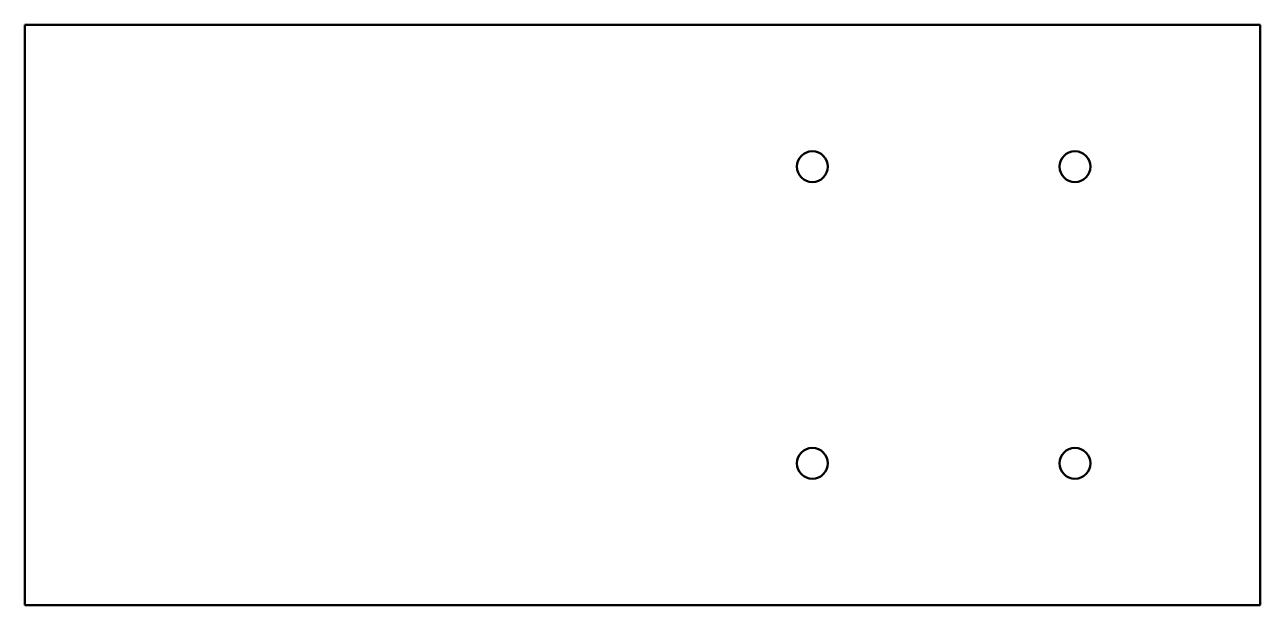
# Model space of a CAD drawing. Header units: millimetres. Extents: x 0 to 400, y 0 to 188.
import ezdxf

# ---------------------------------------------------------------- set-up
doc = ezdxf.new("R2010")
doc.units = ezdxf.units.MM
doc.layers.add('IV_INTERIOR_PROFILES', color=7, linetype='Continuous', lineweight=50)
doc.layers.add('IV_OUTER_PROFILE', color=7, linetype='Continuous', lineweight=50)

msp = doc.modelspace()

# ---------------------------------------------------------------- linework, layer by layer
at = {"layer": 'IV_INTERIOR_PROFILES'}
for centre in [(255, 141.93), (340, 141.93), (255, 45.93), (340, 45.93)]:
    msp.add_circle(centre, 5, dxfattribs=at)
at = {"layer": 'IV_OUTER_PROFILE'}
for p, q in [((0, 187.85), (400, 187.85)), ((0, 0), (0, 187.85)), ((400, 187.85), (400, 0)), ((400, 0), (0, 0))]:
    msp.add_line(p, q, dxfattribs=at)

doc.saveas('drawing.dxf')
